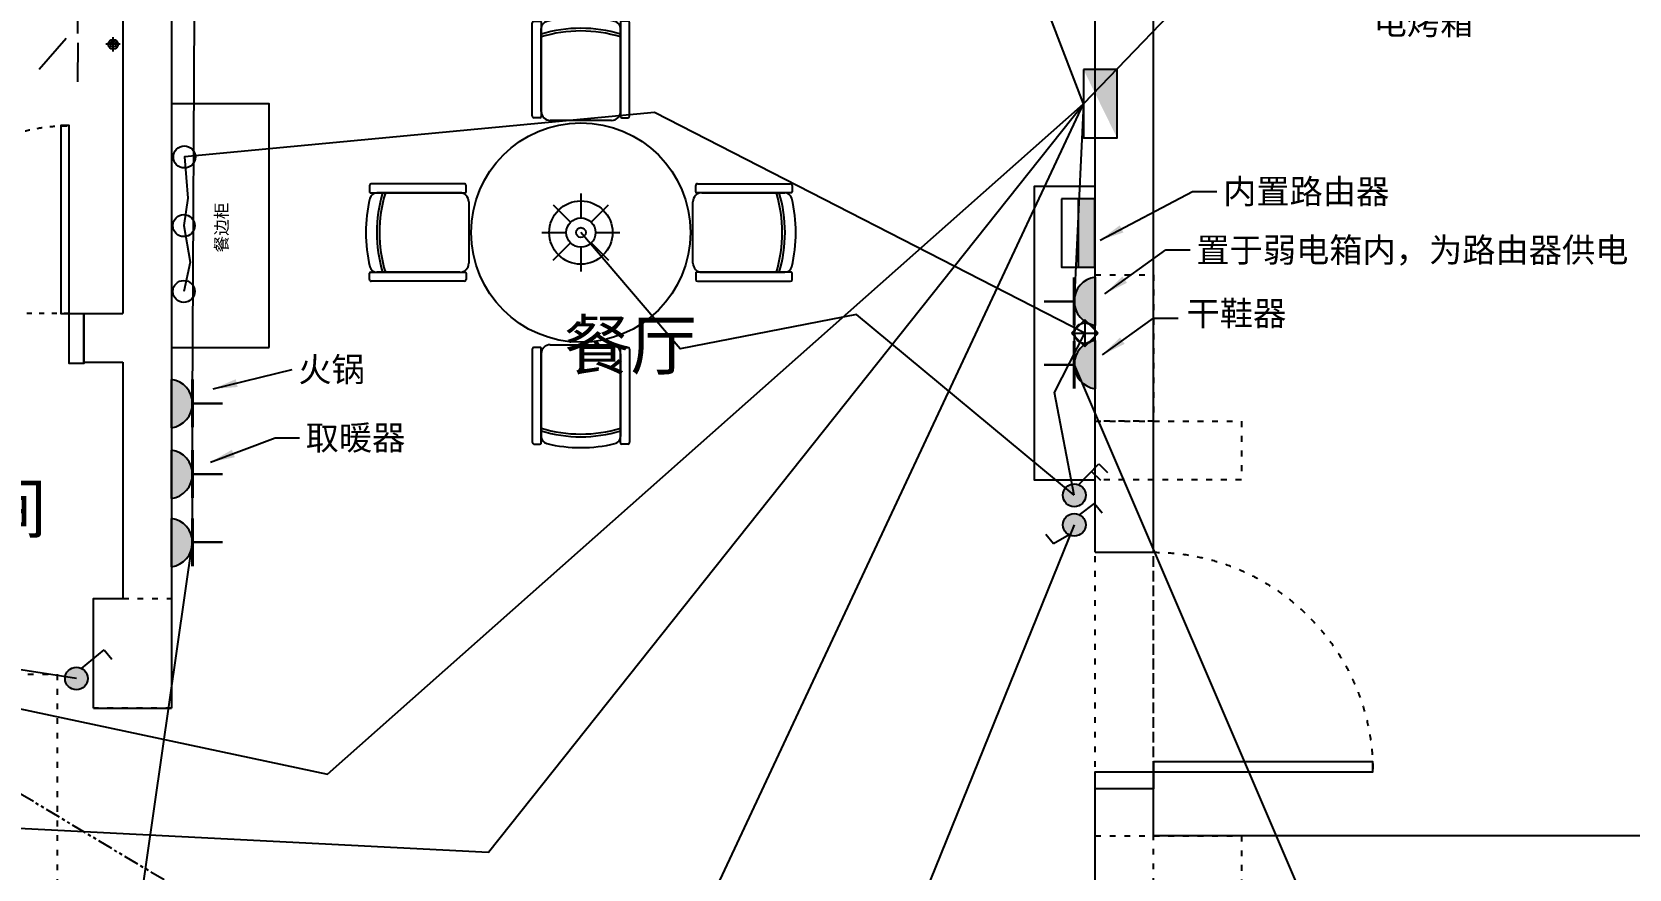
# Model space of a CAD drawing. Header units: millimetres. Extents: x -19825 to 39593, y -31971 to 32026.
# Drawn here: x 8187 to 14741, y 8431 to 11864 of the extents above; entities that cross this region are included whole.
import ezdxf

# ---------------------------------------------------------------- set-up
doc = ezdxf.new("R2010")
doc.units = ezdxf.units.MM
doc.linetypes.add('ACAD_ISO03W100', pattern=[30, 12, -18])
doc.linetypes.add('PHANTOM2', pattern=[1.25, 0.625, -0.125, 0.125, -0.125, 0.125, -0.125])
for name, color, linetype in [('blocks', 253, 'Continuous'), ('column', 1, 'ACAD_ISO03W100'), ('dim', 7, 'Continuous'), ('doors', 40, 'Continuous'), ('light current', 110, 'Continuous'), ('lighting', 6, 'Continuous'), ('strong current', 1, 'Continuous'), ('wall', 7, 'Continuous')]:
    doc.layers.add(name, color=color, linetype=linetype)
doc.styles.get("Standard").update_dxf_attribs({"font": 'Heiti SC.ttf'})
doc.dimstyles.new('副本 ISO-25', dxfattribs={"dimscale": 40, "dimtxt": 2.5, "dimasz": 2.5, "dimexe": 1.25, "dimexo": 0.625, "dimgap": 0.63, "dimtad": 0, "dimdec": 0, "dimtxsty": 'Standard', "dimblk": 'OBLIQUE', "dimblk1": 'OBLIQUE', "dimblk2": 'OBLIQUE', "dimcen": 2.5, "dimadec": 0, "dimazin": 0, "dimtfac": 1, "dimtdec": 0, "dimtmove": 0, "dimatfit": 3, "dimfxl": 1, "dimarcsym": 0})

# ---------------------------------------------------------------- blocks, each defined once
blk = doc.blocks.new('door')
at = {"layer": 'doors', "linetype": 'ACAD_ISO03W100', "ltscale": 2}
blk.add_line((0, 70), (0, 970), dxfattribs=at)
at = {"layer": 'doors'}
for points in [[(0, 70), (-900, 70), (-900, 110), (0, 110)], [(0, 0), (240, 0), (240, 70), (0, 70)]]:
    blk.add_lwpolyline(points, close=True, dxfattribs=at)
at = {"layer": 'doors', "linetype": 'ACAD_ISO03W100', "ltscale": 2}
blk.add_arc((0, 70), 900, 90, 180, dxfattribs=at)
blk = doc.blocks.new('strong current box')
at = {"layer": 'strong current'}
blk.add_hatch(color=2, dxfattribs=at).paths.add_polyline_path([(-280.3, 68.9), (-280.3, 0), (0, 0), (0, 137.9), (-280.3, 0)])
at = {"layer": 'strong current', "color": 2}
blk.add_lwpolyline([(0, 137.9), (-280.3, 137.9), (-280.3, 0), (0, 0)], close=True, dxfattribs=at)
blk = doc.blocks.new('socket')
at = {"layer": 'strong current'}
blk.add_hatch(color=2, dxfattribs=at).paths.add_polyline_path([(99.1, 0, 0.86847), (-99.1, 0)])
at = {"layer": 'strong current', "color": 2}
blk.add_line((99.1, 0), (-99.1, 0), dxfattribs=at)
for points, const_width in [([(-1, 86.2), (-1, 209.7)], 9.63), ([(97.2, 86.2), (-99.3, 86.2)], 12.8)]:
    blk.add_lwpolyline(points, dxfattribs=dict(at, const_width=const_width))
blk.add_arc((0, -14), 100.1, 8.05334, 171.94666, dxfattribs=at)
blk = doc.blocks.new('_Oblique')
at = {"color": 0, "linetype": 'ByBlock', "lineweight": -2}
blk.add_line((-0.5, -0.5), (0.5, 0.5), dxfattribs=at)
blk = doc.blocks.new('Chair 20')
for p, q in [((-270, 25), (-270, 540)), ((-260, 550), (-225, 550)), ((-220, 545), (-220, 20)), ((220, 545), (220, 20)), ((260, 550), (225, 550)), ((270, 25), (270, 540)), ((-220, 50), (-220, 508.8)), ((220, 50), (220, 508.8)), ((-225, 15), (-260, 15)), ((170, 0), (-170, 0)), ((225, 15), (260, 15))]:
    blk.add_line(p, q)
for centre, radius, start, end in [((-260, 540), 10, 90, 180), ((-225, 545), 5, 0, 90), ((-180, 508.8), 40, 103.05899, 180), ((0, -245.6), 815.6, 76.5987, 103.4013), ((180, 508.8), 40, 0, 76.94101), ((225, 545), 5, 90, 180), ((260, 540), 10, 0, 90), ((0, -254.4), 764.4, 73.27226, 106.72774), ((0, -255), 750, 72.94305, 107.05695), ((-260, 25), 10, 180, 270), ((-225, 20), 5, 270, 0), ((-170, 50), 50, 180, 270), ((170, 50), 50, 270, 0), ((225, 20), 5, 180, 270), ((260, 25), 10, 270, 0)]:
    blk.add_arc(centre, radius, start, end)
blk = doc.blocks.new('*U332')
at = {"layer": 'blocks', "xscale": 0.7407407407407407, "yscale": 0.7407407407407407, "zscale": 0.7407407407407407, "rotation": 270}
blk.add_blockref('Chair 20', (460, 450), dxfattribs=at)
blk = doc.blocks.new('*U333')
at = {"layer": 'blocks', "color": 0, "linetype": 'ByBlock', "lineweight": -2, "transparency": 16777216}
for p, rotation in [((10889.6, 11041.6), 90), ((10439.6, 11491.6), 180), ((9989.6, 11041.6), 270.0000000000002)]:
    blk.add_blockref('*U332', p, dxfattribs=dict(at, rotation=rotation))
blk.add_blockref('*U332', (10439.6, 10591.6), dxfattribs=at)
blk = doc.blocks.new('2 gang switch')
at = {"layer": 'lighting'}
blk.add_hatch(color=2, dxfattribs=at).paths.add_polyline_path([(-43.4, 17.2, 1), (43.4, -17.2, 1)])
at = {"layer": 'lighting', "color": 2}
for p, q in [((16.7, 43), (101.3, 128.4)), ((71.4, 96.7), (107.1, 62.2)), ((101.3, 128.4), (136.5, 93.6))]:
    blk.add_line(p, q, dxfattribs=at)
blk.add_circle((0, 0), 46.7, dxfattribs=at)
blk = doc.blocks.new('2 way switch')
at = {"layer": 'lighting'}
blk.add_hatch(color=2, dxfattribs=at).paths.add_polyline_path([(-41.3, 21.7, 1), (41.3, -21.7, 1)])
at = {"layer": 'lighting', "color": 2}
for p, q in [((21.2, 41), (83.6, 87.6)), ((83.6, 87.6), (114.8, 49.2)), ((-84.9, -78.2), (-116.2, -39.9)), ((-21.2, -41), (-84.9, -78.2))]:
    blk.add_line(p, q, dxfattribs=at)
blk.add_circle((0, 0), 46.7, dxfattribs=at)
blk = doc.blocks.new('1 gang switch')
at = {"layer": 'lighting'}
blk.add_hatch(color=2, dxfattribs=at).paths.add_polyline_path([(-41.3, 21.7, 1), (41.3, -21.7, 1)])
at = {"layer": 'lighting', "color": 2}
for p, q in [((21.2, 41), (114.4, 117)), ((114.4, 117), (145.6, 78.7))]:
    blk.add_line(p, q, dxfattribs=at)
blk.add_circle((0, 0), 46.7, dxfattribs=at)
blk = doc.blocks.new('Recessed Light')
at = {"layer": 'lighting'}
for p, q in [((0, 55.2), (-55.2, 0)), ((-55.2, 0), (55.2, 0)), ((-55.2, 0), (0, -55.2)), ((0, 55.2), (0, -55.2)), ((55.2, 0), (0, 55.2)), ((0, -55.2), (55.2, 0))]:
    blk.add_line(p, q, dxfattribs=at)
blk.add_circle((0, 0), 42.3, dxfattribs=at)
blk = doc.blocks.new('pendant lamp')
at = {"layer": 'lighting', "ltscale": 8}
for p, q in [((0, 80), (0, 30)), ((-56.6, 56.6), (-21.2, 21.2)), ((21.2, 21.2), (56.6, 56.6)), ((-80, 0), (-30, 0)), ((30, 0), (80, 0)), ((-56.6, -56.6), (-21.2, -21.2)), ((0, -30), (0, -80)), ((21.2, -21.2), (56.6, -56.6))]:
    blk.add_line(p, q, dxfattribs=at)
for radius in [65, 10]:
    blk.add_circle((0, 0), radius, dxfattribs=at)
at = {"layer": 'lighting'}
blk.add_circle((0, 0), 30, dxfattribs=at)

msp = doc.modelspace()

# ---------------------------------------------------------------- hatches: boundary and pattern name
at = {"layer": 'light current'}
msp.add_hatch(color=2, dxfattribs=at).paths.add_polyline_path([(12480.4, 10899.7), (12549.3, 10899.7), (12549.3, 11180), (12480.4, 11180)])

# ---------------------------------------------------------------- linework, layer by layer
at = {"layer": 'blocks', "linetype": 'ByBlock', "ltscale": 0.01}
for p, q in [((8375.5, 11858.3), (8375.8, 11930.4)), ((8216.1, 11711.1), (8327.5, 11839.1)), ((8375.3, 11820), (8374.5, 11660)), ((8549.3, 11813.6), (8490.8, 11813.9)), ((8519.9, 11784.5), (8520.2, 11842.9))]:
    msp.add_line(p, q, dxfattribs=at)
at = {"layer": 'blocks', "ltscale": 8}
msp.add_lwpolyline([(9160, 10570), (9160, 11570), (8760, 11570), (8760, 10570)], close=True, dxfattribs=at)
at = {"layer": 'blocks'}
for points in [[(8560, 11261.2), (8560, 11261.2), (8560, 11261.2), (8560, 11261.2)], [(12550, 10027.5), (12550, 11230), (12300, 11230), (12300, 10027.5)]]:
    msp.add_lwpolyline(points, close=True, dxfattribs=at)
at = {"layer": 'blocks', "linetype": 'ByBlock', "ltscale": 0.01}
for radius in [20, 12]:
    msp.add_circle((8520.1, 11813.7), radius, dxfattribs=at)
at = {"layer": 'blocks', "ltscale": 8}
msp.add_circle((10439.6, 11041.6), 450, dxfattribs=at)
at = {"layer": 'column', "ltscale": 2}
for p, q in [((12550, 3570), (12550, 10027.5)), ((12790, 3570), (12790, 10027.5))]:
    msp.add_line(p, q, dxfattribs=at)
for points in [[(12790, 10267.5), (12550, 10267.5), (12550, 10867.5), (12790, 10867.5)], [(12550, 10027.5), (12550, 10267.5), (13150, 10267.5), (13150, 10027.5)], [(8760, 9540.3), (8760, 9090.3), (8440, 9090.3), (8440, 9540.3)], [(8290, 9230), (8290, 4620), (8050, 4620), (8050, 9230)], [(12550, 8327.5), (12550, 8567.5), (13150, 8567.5), (13150, 8327.5)]]:
    msp.add_lwpolyline(points, close=True, dxfattribs=at)
at = {"layer": 'light current', "color": 2}
msp.add_line((12480.4, 11180), (12480.4, 10899.7), dxfattribs=at)
msp.add_lwpolyline([(12411.4, 11180), (12411.4, 10899.7), (12549.3, 10899.7), (12549.3, 11180)], close=True, dxfattribs=at)
at = {"layer": 'light current', "linetype": 'PHANTOM2', "ltscale": 100}
msp.add_lwpolyline([(12160, 6330), (6620, 9650)], dxfattribs=at)
at = {"layer": 'lighting', "ltscale": 8, "elevation": 20}
for points in [[(12464.4, 9963.9), (12382.8, 10385.1), (12507.7, 10628.8), (10741.3, 11533.6), (8812.5, 11351.6), (8826, 11182.7), (8810, 11070), (8835.6, 10920.7), (8810, 10800)], [(12464.4, 9963.9), (11571, 10705.4), (10846.9, 10564), (10439.6, 11041.6)]]:
    msp.add_lwpolyline(points, dxfattribs=at)
at = {"layer": 'lighting', "ltscale": 8}
for points in [[(12464.4, 9842.7), (11370.2, 7142), (10990, 5830), (9322.7, 6645.5), (8876.3, 7403.1), (8328.8, 7881.7)], [(8369.4, 9212.4), (7436.2, 9357.8), (6870.6, 9612.2)]]:
    msp.add_lwpolyline(points, dxfattribs=at)
at = {"layer": 'lighting'}
for centre in [(8812.5, 11351.6), (8810, 11070), (8810, 10800)]:
    msp.add_circle(centre, 45, dxfattribs=at)
at = {"layer": 'strong current', "ltscale": 8}
for points in [[(12502.1, 11569.9), (11439.4, 14340), (12064.7, 14481.8), (12390, 14390), (12660, 14484), (12870, 14400), (13080, 14487.1), (13390, 14270), (13780, 14490.6), (13900, 14420), (14054.7, 14481.8), (14555.6, 13784.4), (14159, 12659.4)], [(13280, 14490), (13830, 14130), (14350, 14490), (13774.4, 12664.4), (13660, 12720), (13550, 12659.4), (12502.1, 11569.9)], [(8376, 6510), (8846.2, 9771), (8846.2, 10051), (8846, 10340), (8856, 12209.5), (10510, 12590), (11020, 13330)], [(6936, 11860), (6820, 11640), (6936.2, 11461), (6888.1, 11085.5), (6990, 10802.9), (7140, 9252.9), (7260, 9330), (7360, 9252.9), (9400, 8820), (12502.1, 11569.9)], [(3100, 6970), (2390, 7080), (1800, 6970), (1700, 7020), (1530, 6976), (1240, 8590), (1320, 8800), (1250, 8950), (10060, 8500), (12502.1, 11569.9)], [(15544, 3829), (15160, 3650), (14130, 3740), (13077.5, 3652.5), (12730, 3720), (12380, 3650), (10990, 3900), (8792, 3650.8), (12502.1, 11569.9)], [(12502.1, 11569.9), (12464, 10760), (12463.8, 10499), (13429.4, 8247.6)]]:
    msp.add_lwpolyline(points, dxfattribs=at)
at = {"layer": 'wall'}
for p, q in [((12550, 9730), (12550, 12570)), ((8560, 12330), (8560, 10710)), ((8760, 12330), (8760, 9090.3)), ((12790, 9730), (12790, 12330)), ((8400, 10710), (8560, 10710)), ((8400, 10510), (8400, 10710)), ((8400, 10510), (8560, 10510)), ((8560, 10510), (8560, 9540.3)), ((12550, 9730), (12790, 9730)), ((8440, 9090.3), (8760, 9090.3)), ((12550, 8830), (12790, 8830)), ((12550, 8120), (12550, 8830)), ((12790, 8567.5), (12790, 8830)), ((15870, 8567.5), (12790, 8567.5))]:
    msp.add_line(p, q, dxfattribs=at)
at = {"layer": 'wall', "ltscale": 8}
msp.add_lwpolyline([(8440, 9090.3), (8440, 9540.3), (8560, 9540.3)], dxfattribs=at)

# ---------------------------------------------------------------- block references
at = {"layer": 'blocks'}
msp.add_blockref('*U333', (0, 0), dxfattribs=at)
at = {"layer": 'doors', "xscale": -0.8555555555555555, "yscale": 0.8555555555555555, "zscale": 0.8555555555555555, "rotation": 90}
msp.add_blockref('door', (8400, 10710), dxfattribs=at)
at = {"layer": 'doors', "xscale": -1}
msp.add_blockref('door', (12790, 8760), dxfattribs=at)
at = {"layer": 'lighting', "xscale": 2, "yscale": 2, "zscale": 2}
msp.add_blockref('pendant lamp', (10439.6, 11041.6), dxfattribs=at)
at = {"layer": 'lighting'}
msp.add_blockref('Recessed Light', (12507.7, 10628.8), dxfattribs=at)
at = {"layer": 'lighting', "ltscale": 8}
for name, p in [('2 gang switch', (12464.4, 9963.9, 20)), ('2 way switch', (12464.4, 9842.7)), ('1 gang switch', (8369.4, 9212.4))]:
    msp.add_blockref(name, p, dxfattribs=at)
at = {"layer": 'strong current'}
for name, p, rotation in [('strong current box', (12640, 11710), 90), ('socket', (12550, 10760), 90), ('socket', (12550, 10500), 90), ('socket', (8760, 10340), 269.9999999999999), ('socket', (8760, 10050), 269.9999999999999), ('socket', (8760, 9770), 269.9999999999999)]:
    msp.add_blockref(name, p, dxfattribs=dict(at, rotation=rotation))

# ---------------------------------------------------------------- texts
at = {"layer": 'blocks', "ltscale": 8, "insert": (8940, 10960), "char_height": 50, "attachment_point": 1, "rotation": 90}
msp.add_mtext_dynamic_manual_height_columns('餐边柜', width=310, gutter_width=250, heights=[0], dxfattribs=at)
at = {"layer": 'dim', "lineweight": 100, "ltscale": 8, "char_height": 200, "attachment_point": 1}
for s, insert in [('餐厅', (10370, 10680)), ('洗手间', (7430, 10010))]:
    msp.add_mtext_dynamic_manual_height_columns(s, width=1110, gutter_width=250, heights=[0], dxfattribs=dict(at, insert=insert))
at = {"layer": 'light current', "ltscale": 8, "insert": (13075.2, 11260), "char_height": 100, "attachment_point": 1}
msp.add_mtext('内置路由器', dxfattribs=at)
at = {"layer": 'strong current', "ltscale": 8, "char_height": 100, "attachment_point": 1}
for s, insert in [('\\pxql;电烤箱', (13692.7, 11953.4)), ('置于弱电箱内，为路由器供电', (12965.2, 11020)), ('干鞋器', (12925.2, 10760)), ('火锅', (9280, 10530)), ('取暖器', (9310, 10250))]:
    msp.add_mtext(s, dxfattribs=dict(at, insert=insert))

# ---------------------------------------------------------------- leaders
at = {"layer": 'light current', "ltscale": 8, "annotation_type": 0, "has_hookline": 1, "hookline_direction": 0, "text_width": 604.7}
msp.add_leader([(12570, 11010), (12950, 11210), (13050, 11210)], dimstyle='副本 ISO-25', override={"dimgap": 0.63, "dimtad": 0}, dxfattribs=at)
at = {"layer": 'strong current', "ltscale": 8, "annotation_type": 0, "has_hookline": 1, "hookline_direction": 0}
for points, text_width in [([(12590, 10790), (12840, 10970), (12940, 10970)], 1593.6), ([(12580, 10540), (12790, 10690), (12890, 10690)], 361.8), ([(8930, 10400), (9254.8, 10480)], 235.4), ([(8920, 10100), (9184.8, 10200), (9284.8, 10200)], 364.3)]:
    msp.add_leader(points, dimstyle='副本 ISO-25', override={"dimgap": 0.63, "dimtad": 0}, dxfattribs=dict(at, text_width=text_width))

doc.saveas('drawing.dxf')
